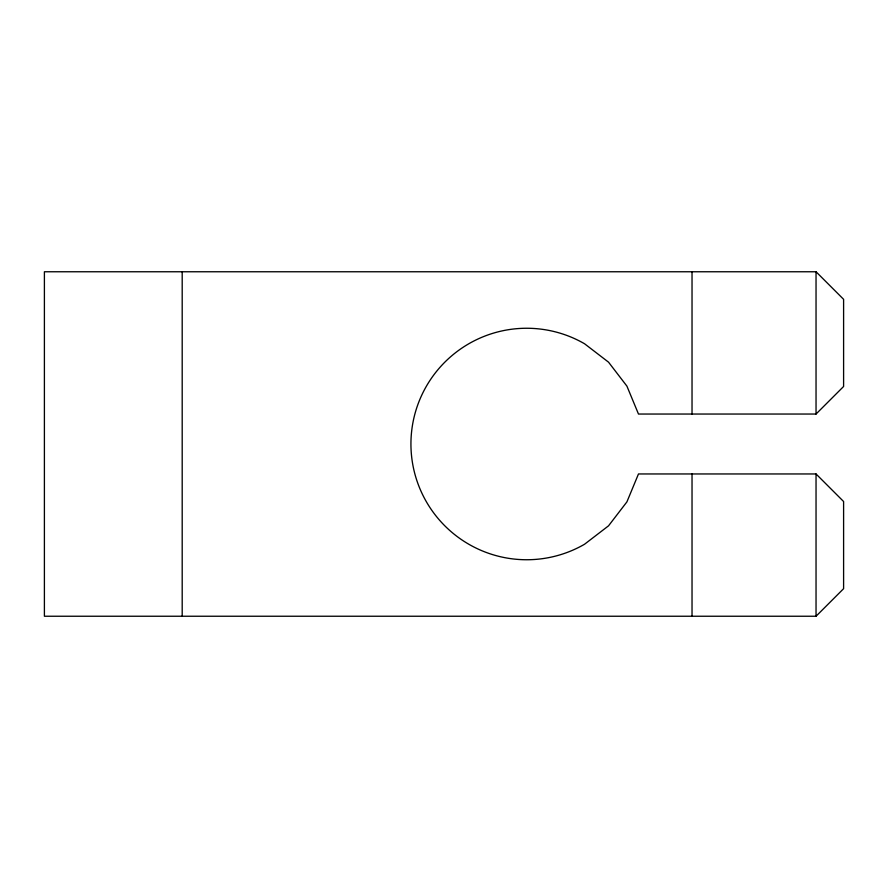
<?xml version="1.0" encoding="UTF-8"?>
<svg xmlns="http://www.w3.org/2000/svg" width="888" height="888" viewBox="0 0 888 888"><rect width="100%" height="100%" fill="white"/><g stroke="black" fill="none" stroke-linecap="round" stroke-linejoin="round"><path stroke-width="1.33" d="M816.039 414.041L843.6 386.48L843.6 299.323L816.039 271.761L44.4 271.761L44.4 616.239L816.039 616.239L843.6 588.677L843.6 501.52L816.039 473.959L638.483 473.959L626.917 501.875L608.524 525.84L584.548 544.244A115.751 115.751 0 0 1 410.933 444A115.751 115.751 0 0 1 584.548 343.756L608.524 362.16L626.917 386.125L638.483 414.041L816.039 414.041L816.039 271.761M816.039 473.959L816.039 616.239M692.03 271.761L692.03 414.041M692.03 473.959L692.03 616.239M182.195 271.761L182.195 616.239"/></g></svg>
